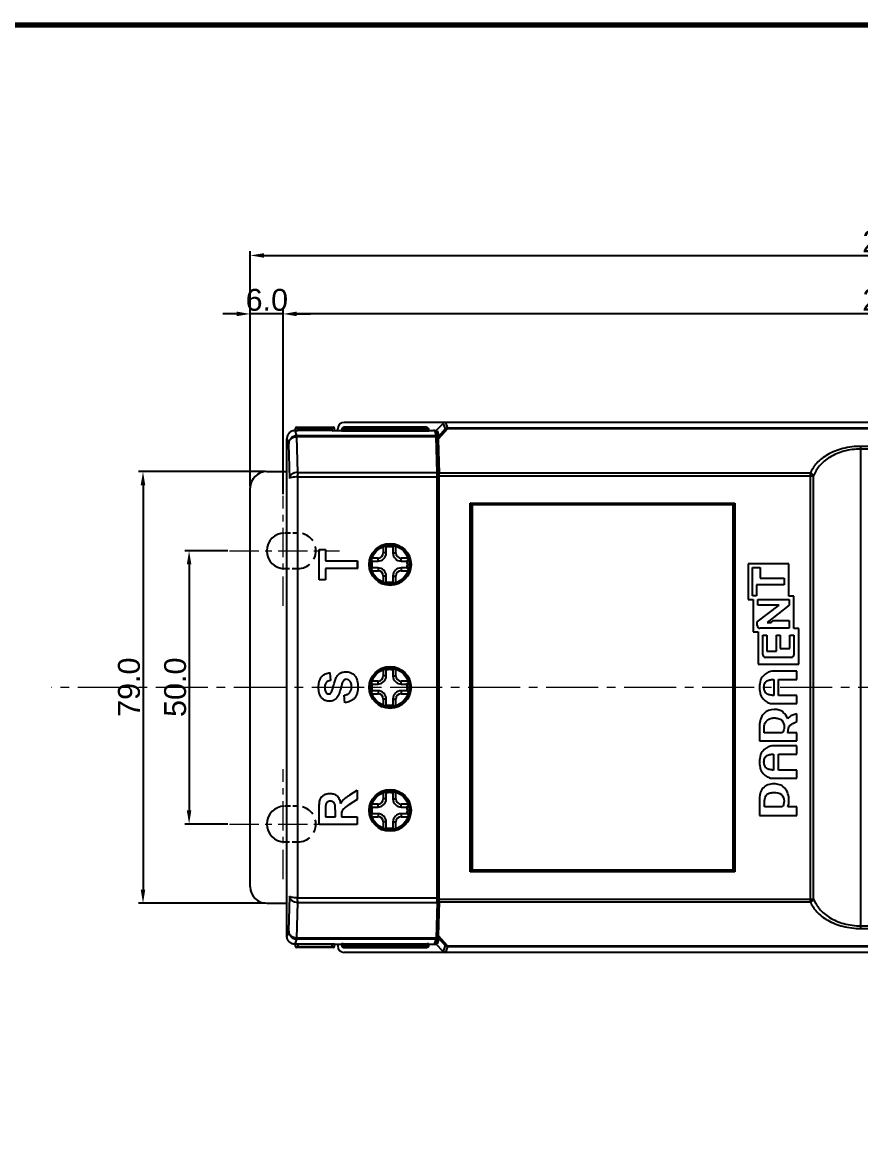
# Model space of a CAD drawing. Header units: millimetres. Extents: x 5329 to 6973, y -914 to -356.
# Drawn here: x 5539.8 to 5693.4, y -562.5 to -359.8 of the extents above; entities that cross this region are included whole.
import ezdxf

# ---------------------------------------------------------------- set-up
doc = ezdxf.new("R2010")
doc.units = ezdxf.units.MM
doc.header["$PDMODE"] = 3
doc.header["$PDSIZE"] = 1
for name, pattern in [('CENTER', [17.8, 10.75, -2.35, 2.35, -2.35]), ('CENTER2', [28.575, 19.05, -3.175, 3.175, -3.175]), ('HIDDEN', [3.525, 2.35, -1.175])]:
    doc.linetypes.add(name, pattern=pattern)
doc.layers.get('0').update_dxf_attribs({"linetype": 'CONTINUOUS'})
doc.layers.get('Defpoints').update_dxf_attribs({"linetype": 'CONTINUOUS'})
doc.layers.add('3', color=112, linetype='CENTER', lineweight=15)
doc.layers.add('Dim', color=1, linetype='CONTINUOUS')
doc.styles.add('OMI-1', font='arial.ttf', dxfattribs={"oblique": 1})
doc.dimstyles.new('1', dxfattribs={"dimtxt": 4, "dimasz": 2.5, "dimexe": 0.8, "dimexo": 0.3, "dimgap": 0.5, "dimtad": 1, "dimtoh": 1, "dimdec": 1, "dimzin": 0, "dimdsep": 46, "dimtxsty": 'OMI-1', "dimcen": 0, "dimclrd": 256, "dimclre": 256, "dimclrt": 256, "dimadec": 0, "dimazin": 0, "dimtfac": 0.8, "dimtdec": 1, "dimtix": 1, "dimtmove": 0, "dimatfit": 3, "dimfxl": 1, "dimtolj": 1, "dimtzin": 0, "dimarcsym": 0})

# ---------------------------------------------------------------- blocks, each defined once
blk = doc.blocks.new('*D6076')
at = {"layer": 'Defpoints', "color": 0}
for p in [(5577.78, -456.55), (5570.39, -506.55), (5577.78, -506.55)]:
    blk.add_point(p, dxfattribs=at)
at = {"layer": 'Dim', "lineweight": -2}
for p, q in [((5577.48, -456.55), (5569.59, -456.55)), ((5570.39, -459.05), (5570.39, -504.05)), ((5577.48, -506.55), (5569.59, -506.55))]:
    blk.add_line(p, q, dxfattribs=at)
at = {"layer": 'Dim'}
for points in [[(5570.8, -459.05), (5569.97, -459.05), (5570.39, -456.55)], [(5569.97, -504.05), (5570.8, -504.05), (5570.39, -506.55)]]:
    blk.add_solid(points, dxfattribs=at)
at = {"layer": 'Dim', "insert": (5567.85, -481.55), "char_height": 4, "attachment_point": 5, "rotation": 90, "style": 'OMI-1'}
blk.add_mtext('\\A1;50.0', dxfattribs=at)
blk = doc.blocks.new('*D6077')
at = {"layer": 'Defpoints', "color": 0}
for p in [(5584.59, -442.05), (5561.95, -521.05), (5584.59, -521.05)]:
    blk.add_point(p, dxfattribs=at)
at = {"layer": 'Dim', "lineweight": -2}
for p, q in [((5584.29, -442.05), (5561.15, -442.05)), ((5561.95, -444.55), (5561.95, -518.55)), ((5584.29, -521.05), (5561.15, -521.05))]:
    blk.add_line(p, q, dxfattribs=at)
at = {"layer": 'Dim'}
for points in [[(5562.36, -444.55), (5561.53, -444.55), (5561.95, -442.05)], [(5561.53, -518.55), (5562.36, -518.55), (5561.95, -521.05)]]:
    blk.add_solid(points, dxfattribs=at)
at = {"layer": 'Dim', "insert": (5559.4, -481.55), "char_height": 4, "attachment_point": 5, "rotation": 90, "style": 'OMI-1'}
blk.add_mtext('\\A1;79.0', dxfattribs=at)
blk = doc.blocks.new('*D6078')
at = {"layer": 'Defpoints', "color": 0}
for p in [(5587.59, -413.21), (5587.59, -446.49), (5813.59, -446.49)]:
    blk.add_point(p, dxfattribs=at)
at = {"layer": 'Dim', "lineweight": -2}
for p, q in [((5587.59, -446.19), (5587.59, -412.41)), ((5811.09, -413.21), (5590.09, -413.21)), ((5813.59, -446.19), (5813.59, -412.41))]:
    blk.add_line(p, q, dxfattribs=at)
at = {"layer": 'Dim'}
for points in [[(5590.09, -412.79), (5590.09, -413.62), (5587.59, -413.21)], [(5811.09, -413.62), (5811.09, -412.79), (5813.59, -413.21)]]:
    blk.add_solid(points, dxfattribs=at)
at = {"layer": 'Dim', "insert": (5700.59, -410.66), "char_height": 4, "attachment_point": 5, "style": 'OMI-1'}
blk.add_mtext('\\A1;226.0', dxfattribs=at)
blk = doc.blocks.new('*D6088')
at = {"layer": 'Defpoints', "color": 0}
for p in [(5819.59, -402.51), (5581.59, -445.05), (5819.59, -445.05)]:
    blk.add_point(p, dxfattribs=at)
at = {"layer": 'Dim', "lineweight": -2}
for p, q in [((5581.59, -444.75), (5581.59, -401.71)), ((5584.09, -402.51), (5817.09, -402.51)), ((5819.59, -444.75), (5819.59, -401.71))]:
    blk.add_line(p, q, dxfattribs=at)
at = {"layer": 'Dim'}
for points in [[(5584.09, -402.1), (5584.09, -402.93), (5581.59, -402.51)], [(5817.09, -402.93), (5817.09, -402.1), (5819.59, -402.51)]]:
    blk.add_solid(points, dxfattribs=at)
at = {"layer": 'Dim', "insert": (5700.59, -399.97), "char_height": 4, "attachment_point": 5, "style": 'OMI-1'}
blk.add_mtext('\\A1;238.0', dxfattribs=at)
blk = doc.blocks.new('*D6093')
at = {"layer": 'Defpoints', "color": 0}
for p in [(5581.59, -413.21), (5581.59, -444.75), (5587.59, -446.49)]:
    blk.add_point(p, dxfattribs=at)
at = {"layer": 'Dim', "lineweight": -2}
for p, q in [((5579.09, -413.21), (5576.59, -413.21)), ((5581.59, -444.45), (5581.59, -412.41)), ((5587.59, -413.21), (5581.59, -413.21)), ((5587.59, -446.19), (5587.59, -412.41)), ((5590.09, -413.21), (5592.59, -413.21))]:
    blk.add_line(p, q, dxfattribs=at)
at = {"layer": 'Dim'}
for points in [[(5579.09, -413.62), (5579.09, -412.79), (5581.59, -413.21)], [(5590.09, -412.79), (5590.09, -413.62), (5587.59, -413.21)]]:
    blk.add_solid(points, dxfattribs=at)
at = {"layer": 'Dim', "insert": (5584.59, -410.66), "char_height": 4, "attachment_point": 5, "style": 'OMI-1'}
blk.add_mtext('\\A1;6.0', dxfattribs=at)

msp = doc.modelspace()

# ---------------------------------------------------------------- linework, layer by layer
at = {"color": 7, "linetype": 'Continuous'}
for p, q in [((5803.39, -433.05), (5598.79, -433.05)), ((5615.59, -434.55), (5616.91, -433.23)), ((5616.91, -433.23), (5617.28, -434.32)), ((5617.34, -433.05), (5617.7, -434.14)), ((5590.11, -435.5), (5589.79, -434.55)), ((5589.79, -434.55), (5589.89, -434.55)), ((5589.89, -434.55), (5589.89, -434.15)), ((5596.99, -434.15), (5589.89, -434.15)), ((5590.09, -433.95), (5596.79, -433.95)), ((5590.27, -442.22), (5590.1, -435.68)), ((5615.62, -435.68), (5590.1, -435.68)), ((5615.61, -435.5), (5590.11, -435.5)), ((5590.29, -433.95), (5590.29, -434.57)), ((5596.59, -434.57), (5590.29, -434.57)), ((5596.59, -434.57), (5596.59, -433.95)), ((5596.99, -434.55), (5596.99, -434.15)), ((5596.99, -434.55), (5598.29, -434.55)), ((5597.59, -434.55), (5597.59, -434.25)), ((5598.29, -434.45), (5598.29, -434.55)), ((5598.31, -434.6), (5598.31, -434.45)), ((5598.61, -434.45), (5598.31, -434.45)), ((5598.61, -434.45), (5598.61, -434.61)), ((5598.61, -434.61), (5613.98, -434.61)), ((5598.79, -433.95), (5598.79, -434.27)), ((5613.79, -433.95), (5598.79, -433.95)), ((5598.79, -433.97), (5613.79, -433.97)), ((5613.79, -434.27), (5598.79, -434.27)), ((5613.79, -434.27), (5613.79, -433.95)), ((5613.98, -434.61), (5613.98, -434.45)), ((5614.28, -434.45), (5613.98, -434.45)), ((5614.28, -434.45), (5614.28, -434.6)), ((5614.29, -434.55), (5614.29, -434.45)), ((5614.29, -434.55), (5615.09, -434.55)), ((5615.21, -434.55), (5615.59, -434.55)), ((5615.29, -434.56), (5615.61, -435.5)), ((5615.73, -434.7), (5615.34, -434.7)), ((5615.76, -434.69), (5615.45, -435)), ((5615.59, -434.55), (5615.73, -434.7)), ((5615.78, -442.22), (5615.62, -435.68)), ((5615.67, -435.03), (5615.67, -436.67)), ((5616, -436.04), (5615.67, -435.03)), ((5615.74, -434.71), (5615.84, -434.61)), ((5616.16, -435.56), (5615.84, -434.61)), ((5617.7, -434.25), (5616.01, -436.14)), ((5617.28, -434.32), (5616.16, -435.56)), ((5617.7, -434.25), (5617.7, -434.14)), ((5739.08, -434.14), (5617.7, -434.14)), ((5738.74, -434.25), (5617.7, -434.25)), ((5588.29, -527.05), (5588.29, -436.05)), ((5588.29, -436.05), (5588.61, -436.99)), ((5588.61, -436.99), (5588.76, -443.3)), ((5615.95, -437.24), (5615.66, -437.24)), ((5615.67, -436.67), (5615.95, -437.24)), ((5616.01, -436.14), (5616.16, -442.34)), ((5693.36, -525.66), (5693.36, -437.44)), ((5726.7, -437.44), (5693.36, -437.44)), ((5615.98, -437.78), (5615.67, -437.78)), ((5615.98, -437.78), (5616.06, -440.9)), ((5726.7, -437.93), (5693.36, -437.93)), ((5615.75, -440.9), (5616.06, -440.9)), ((5615.76, -441.31), (5616.06, -441.31)), ((5616.06, -521.79), (5616.06, -441.31)), ((5584.59, -442.05), (5588.29, -442.05)), ((5590.26, -443.04), (5590.26, -520.06)), ((5590.26, -443.04), (5615.79, -443.04)), ((5590.27, -442.22), (5615.78, -442.22)), ((5615.79, -520.06), (5615.79, -443.04)), ((5684.12, -442.34), (5616.16, -442.34)), ((5616.16, -520.27), (5616.16, -442.83)), ((5616.16, -442.83), (5684.7, -442.83)), ((5684.12, -520.76), (5684.12, -442.34)), ((5684.7, -520.27), (5684.7, -442.83)), ((5581.59, -518.05), (5581.59, -445.05)), ((5621.86, -515.28), (5621.86, -447.82)), ((5622.06, -448.02), (5621.86, -447.82)), ((5621.86, -447.82), (5670.32, -447.82)), ((5621.9, -447.86), (5621.86, -447.82)), ((5621.94, -447.9), (5621.9, -447.86)), ((5670.12, -448.02), (5670.32, -447.82)), ((5670.24, -447.9), (5670.28, -447.86)), ((5670.28, -447.86), (5670.32, -447.82)), ((5670.32, -447.82), (5670.32, -515.28)), ((5622.06, -448.02), (5622.04, -448)), ((5622.06, -515.08), (5622.06, -448.02)), ((5622.06, -448.02), (5670.12, -448.02)), ((5622.06, -448.02), (5622.06, -448.02)), ((5622.09, -448.05), (5622.09, -515.05)), ((5670.09, -448.05), (5622.09, -448.05)), ((5622.19, -448.15), (5622.19, -514.95)), ((5669.99, -448.15), (5622.19, -448.15)), ((5669.99, -514.95), (5669.99, -448.15)), ((5670.09, -515.05), (5670.09, -448.05)), ((5670.12, -448.02), (5670.13, -448)), ((5670.12, -448.02), (5670.12, -515.08)), ((5670.12, -448.02), (5670.12, -448.02)), ((5605.94, -455.78), (5605.94, -456.93)), ((5606.47, -456.93), (5606.47, -455.86)), ((5607.71, -455.86), (5607.71, -456.93)), ((5608.24, -456.93), (5608.24, -455.72)), ((5594.19, -461.85), (5594.19, -456.29)), ((5594.2, -456.3), (5594.19, -456.29)), ((5594.19, -456.29), (5595.38, -456.29)), ((5594.2, -461.84), (5594.2, -456.3)), ((5594.2, -456.3), (5595.37, -456.3)), ((5595.37, -456.3), (5595.38, -456.29)), ((5595.37, -456.3), (5595.37, -458.37)), ((5595.38, -456.29), (5595.38, -458.36)), ((5604.97, -457.9), (5603.89, -457.9)), ((5604.97, -458.43), (5604.97, -457.9)), ((5606.47, -456.93), (5605.94, -456.93)), ((5607.71, -456.93), (5608.24, -456.93)), ((5609.21, -458.43), (5609.21, -457.9)), ((5610.49, -457.9), (5609.21, -457.9)), ((5595.37, -458.37), (5595.38, -458.36)), ((5595.37, -458.37), (5601.18, -458.37)), ((5595.37, -459.76), (5595.37, -461.84)), ((5595.37, -459.76), (5595.38, -459.77)), ((5601.18, -459.76), (5595.37, -459.76)), ((5595.38, -458.36), (5601.19, -458.36)), ((5595.38, -459.77), (5595.38, -461.85)), ((5601.19, -459.77), (5595.38, -459.77)), ((5601.18, -458.37), (5601.19, -458.36)), ((5601.18, -458.37), (5601.18, -459.76)), ((5601.18, -459.76), (5601.19, -459.77)), ((5601.19, -458.36), (5601.19, -459.77)), ((5603.9, -458.43), (5604.97, -458.43)), ((5604.97, -459.67), (5603.9, -459.67)), ((5604.97, -459.67), (5604.97, -460.2)), ((5609.21, -458.43), (5610.28, -458.43)), ((5609.21, -459.67), (5609.21, -460.2)), ((5610.28, -459.67), (5609.21, -459.67)), ((5672.72, -458.91), (5672.72, -465.44)), ((5680.16, -458.91), (5672.72, -458.91)), ((5673.53, -464.77), (5673.53, -459.58)), ((5673.53, -459.58), (5674.94, -459.58)), ((5674.94, -459.58), (5674.94, -461.57)), ((5680.16, -464.83), (5680.16, -458.91)), ((5594.2, -461.84), (5594.19, -461.85)), ((5595.38, -461.85), (5594.19, -461.85)), ((5595.37, -461.84), (5594.2, -461.84)), ((5595.37, -461.84), (5595.38, -461.85)), ((5603.89, -460.2), (5604.97, -460.2)), ((5605.94, -461.17), (5605.94, -462.32)), ((5606.47, -461.17), (5605.94, -461.17)), ((5606.47, -462.24), (5606.47, -461.17)), ((5607.71, -461.17), (5607.71, -462.24)), ((5607.71, -461.17), (5608.24, -461.17)), ((5608.24, -462.38), (5608.24, -461.17)), ((5609.21, -460.2), (5610.49, -460.2)), ((5674.94, -461.57), (5679.34, -461.58)), ((5679.34, -461.58), (5679.34, -462.78)), ((5674.27, -462.79), (5674.26, -464.77)), ((5679.34, -462.78), (5674.27, -462.79)), ((5672.72, -465.44), (5673.63, -465.44)), ((5674.26, -464.77), (5673.53, -464.77)), ((5673.63, -465.44), (5673.63, -471.36)), ((5674.48, -466.51), (5674.48, -465.48)), ((5674.48, -465.48), (5680.22, -465.48)), ((5681.07, -464.83), (5680.16, -464.83)), ((5680.22, -465.48), (5680.23, -466.52)), ((5681.07, -470.75), (5681.07, -464.83)), ((5674.39, -469.53), (5678.4, -466.5)), ((5678.4, -466.5), (5674.48, -466.51)), ((5680.23, -466.52), (5676.19, -469.67)), ((5674.39, -470.23), (5674.39, -469.53)), ((5676.19, -469.67), (5676.93, -469.67)), ((5676.93, -469.67), (5677.39, -469.3)), ((5677.39, -469.3), (5680.22, -469.29)), ((5680.22, -469.29), (5680.22, -470.71)), ((5673.63, -471.36), (5674.54, -471.36)), ((5674.54, -471.36), (5674.54, -477.28)), ((5680.22, -470.71), (5674.88, -470.71)), ((5675.42, -475.57), (5675.42, -471.98)), ((5675.42, -471.98), (5676.13, -471.98)), ((5676.13, -471.98), (5676.13, -474.9)), ((5677.91, -474.9), (5677.91, -471.98)), ((5677.91, -471.98), (5678.62, -471.98)), ((5678.62, -471.98), (5678.62, -474.42)), ((5680.38, -474.42), (5680.38, -471.98)), ((5680.38, -471.98), (5681.1, -471.98)), ((5681.98, -470.75), (5681.07, -470.75)), ((5681.1, -471.98), (5681.1, -475.56)), ((5681.98, -477.28), (5681.98, -470.75)), ((5680.62, -476.05), (5675.9, -476.06)), ((5676.13, -474.9), (5677.91, -474.9)), ((5678.62, -474.42), (5680.38, -474.42)), ((5605.94, -478.29), (5605.94, -479.43)), ((5608.24, -479.43), (5608.24, -478.22)), ((5674.54, -477.28), (5681.98, -477.28)), ((5594.66, -479.57), (5594.65, -479.56)), ((5596.18, -478.87), (5596.19, -478.86)), ((5596.18, -478.87), (5596.25, -480.26)), ((5596.25, -480.26), (5596.25, -480.27)), ((5597.34, -479.72), (5597.33, -479.71)), ((5598.04, -478.95), (5598.04, -478.94)), ((5598.73, -480.21), (5598.74, -480.22)), ((5599.15, -478.67), (5599.15, -478.66)), ((5599.16, -480.06), (5599.16, -480.07)), ((5600.27, -479), (5600.28, -478.99)), ((5601.05, -479.94), (5601.06, -479.94)), ((5606.47, -479.43), (5605.94, -479.43)), ((5606.47, -479.43), (5606.47, -478.36)), ((5607.71, -478.36), (5607.71, -479.43)), ((5607.71, -479.43), (5608.24, -479.43)), ((5681.67, -478.59), (5677.29, -478.59)), ((5677.41, -480.09), (5677.41, -483.01)), ((5678.28, -483.01), (5678.28, -480.09)), ((5678.28, -480.09), (5681.67, -480.09)), ((5681.67, -480.09), (5681.67, -478.59)), ((5594.08, -481.54), (5594.07, -481.54)), ((5595.23, -481.56), (5595.24, -481.56)), ((5595.47, -480.66), (5595.48, -480.66)), ((5596.83, -481.24), (5596.82, -481.24)), ((5598.12, -481.86), (5598.13, -481.86)), ((5598.42, -480.72), (5598.43, -480.73)), ((5599.84, -480.41), (5599.84, -480.42)), ((5600.13, -481.45), (5600.12, -481.45)), ((5601.31, -481.46), (5601.32, -481.46)), ((5604.97, -480.4), (5603.89, -480.4)), ((5603.9, -480.93), (5604.97, -480.93)), ((5604.97, -482.17), (5603.9, -482.17)), ((5604.97, -480.93), (5604.97, -480.4)), ((5604.97, -482.17), (5604.97, -482.7)), ((5609.21, -480.93), (5609.21, -480.4)), ((5610.5, -480.4), (5609.21, -480.4)), ((5609.21, -480.93), (5610.28, -480.93)), ((5609.21, -482.17), (5609.21, -482.7)), ((5610.28, -482.17), (5609.21, -482.17)), ((5594.32, -482.92), (5594.32, -482.92)), ((5595.03, -483.79), (5595.03, -483.8)), ((5595.49, -482.53), (5595.49, -482.52)), ((5595.93, -482.75), (5595.93, -482.75)), ((5596.02, -484.09), (5596.02, -484.1)), ((5596.36, -482.54), (5596.36, -482.54)), ((5597.43, -483.45), (5597.44, -483.45)), ((5598.79, -482.98), (5598.78, -482.97)), ((5598.92, -484.34), (5598.79, -482.98)), ((5598.92, -484.34), (5598.91, -484.35)), ((5599.81, -482.48), (5599.8, -482.47)), ((5600.7, -483.5), (5600.71, -483.5)), ((5603.89, -482.7), (5604.97, -482.7)), ((5605.94, -483.67), (5605.94, -484.81)), ((5606.47, -483.67), (5605.94, -483.67)), ((5606.47, -484.74), (5606.47, -483.67)), ((5607.71, -483.67), (5607.71, -484.74)), ((5607.71, -483.67), (5608.24, -483.67)), ((5608.24, -484.88), (5608.24, -483.67)), ((5609.21, -482.7), (5610.5, -482.7)), ((5681.67, -483.01), (5678.28, -483.01)), ((5681.67, -484.51), (5681.67, -483.01)), ((5677.29, -484.51), (5681.67, -484.51)), ((5681.67, -487.81), (5681.67, -486.36)), ((5674.81, -488.58), (5674.81, -491.34)), ((5675.69, -489.83), (5675.69, -488.63)), ((5678.96, -489.83), (5675.69, -489.83)), ((5681.67, -489.83), (5679.96, -489.83)), ((5681.67, -491.34), (5681.67, -489.83)), ((5674.81, -491.34), (5681.67, -491.34)), ((5681.67, -492.25), (5677.29, -492.25)), ((5681.67, -493.75), (5681.67, -492.25)), ((5677.38, -493.75), (5677.38, -496.67)), ((5678.28, -496.67), (5678.28, -493.75)), ((5678.28, -493.75), (5681.67, -493.75)), ((5677.29, -498.17), (5681.67, -498.17)), ((5681.67, -496.67), (5678.28, -496.67)), ((5681.67, -498.17), (5681.67, -496.67)), ((5599.83, -501.22), (5601.18, -500.37)), ((5601.18, -500.37), (5601.18, -502.04)), ((5601.18, -502.04), (5599.66, -503.06)), ((5601.18, -502.04), (5601.19, -502.05)), ((5605.94, -500.78), (5605.94, -501.93)), ((5606.47, -501.93), (5605.94, -501.93)), ((5606.47, -501.93), (5606.47, -500.86)), ((5607.71, -500.86), (5607.71, -501.93)), ((5607.71, -501.93), (5608.24, -501.93)), ((5608.24, -501.93), (5608.24, -500.72)), ((5674.81, -502.24), (5674.81, -505)), ((5675.74, -503.39), (5675.74, -502.29)), ((5594.2, -506.64), (5594.2, -503.67)), ((5595.37, -504.13), (5595.37, -505.25)), ((5597.16, -505.25), (5597.16, -504.19)), ((5598.34, -504.24), (5598.35, -504.24)), ((5598.64, -503.81), (5598.64, -503.81)), ((5599.66, -503.06), (5599.67, -503.07)), ((5604.97, -502.9), (5603.89, -502.9)), ((5603.9, -503.43), (5604.97, -503.43)), ((5604.97, -503.43), (5604.97, -502.9)), ((5609.21, -503.43), (5609.21, -502.9)), ((5610.49, -502.9), (5609.21, -502.9)), ((5609.21, -503.43), (5610.28, -503.43)), ((5678.98, -503.39), (5675.74, -503.39)), ((5681.67, -503.39), (5680.02, -503.39)), ((5681.67, -505), (5681.67, -503.39)), ((5601.18, -506.64), (5594.2, -506.64)), ((5595.37, -505.25), (5597.16, -505.25)), ((5598.26, -504.95), (5598.26, -505.25)), ((5598.27, -504.95), (5598.26, -504.95)), ((5598.26, -505.25), (5601.18, -505.25)), ((5601.18, -505.25), (5601.18, -506.64)), ((5603.89, -505.2), (5604.97, -505.2)), ((5604.97, -504.67), (5603.9, -504.67)), ((5604.97, -504.67), (5604.97, -505.2)), ((5605.94, -506.17), (5605.94, -507.32)), ((5606.47, -506.17), (5605.94, -506.17)), ((5606.47, -507.24), (5606.47, -506.17)), ((5607.71, -506.17), (5607.71, -507.24)), ((5607.71, -506.17), (5608.24, -506.17)), ((5608.24, -507.38), (5608.24, -506.17)), ((5609.21, -504.67), (5609.21, -505.2)), ((5610.28, -504.67), (5609.21, -504.67)), ((5609.21, -505.2), (5610.49, -505.2)), ((5674.81, -505), (5681.67, -505)), ((5622.06, -515.08), (5621.86, -515.28)), ((5621.9, -515.24), (5621.86, -515.28)), ((5670.32, -515.28), (5621.86, -515.28)), ((5621.94, -515.2), (5621.9, -515.24)), ((5622.06, -515.08), (5622.04, -515.09)), ((5670.12, -515.08), (5622.06, -515.08)), ((5622.06, -515.08), (5622.06, -515.08)), ((5622.09, -515.05), (5670.09, -515.05)), ((5622.19, -514.95), (5669.99, -514.95)), ((5670.12, -515.08), (5670.32, -515.28)), ((5670.12, -515.08), (5670.12, -515.08)), ((5670.12, -515.08), (5670.13, -515.09)), ((5670.24, -515.2), (5670.28, -515.24)), ((5670.28, -515.24), (5670.32, -515.28)), ((5588.76, -519.8), (5588.61, -526.1)), ((5590.26, -520.06), (5615.79, -520.06)), ((5616.16, -520.76), (5616.01, -526.96)), ((5616.16, -520.27), (5684.7, -520.27)), ((5616.16, -520.76), (5684.12, -520.76)), ((5584.59, -521.05), (5588.29, -521.05)), ((5590.1, -527.42), (5590.27, -520.88)), ((5590.27, -520.88), (5615.78, -520.88)), ((5615.78, -520.88), (5615.62, -527.42)), ((5616.06, -522.2), (5615.75, -522.2)), ((5616.06, -521.79), (5615.76, -521.79)), ((5616.06, -522.2), (5615.98, -525.32)), ((5588.61, -526.1), (5588.29, -527.05)), ((5615.95, -525.86), (5615.66, -525.86)), ((5615.98, -525.32), (5615.67, -525.32)), ((5615.95, -525.86), (5615.67, -526.43)), ((5615.67, -526.43), (5615.67, -528.07)), ((5693.36, -525.17), (5702.62, -525.17)), ((5693.36, -525.66), (5702.62, -525.66)), ((5589.79, -528.55), (5590.11, -527.6)), ((5589.79, -528.55), (5589.89, -528.55)), ((5589.89, -528.95), (5589.89, -528.55)), ((5589.89, -528.95), (5596.99, -528.95)), ((5615.62, -527.42), (5590.1, -527.42)), ((5615.61, -527.6), (5590.11, -527.6)), ((5590.29, -528.53), (5590.29, -529.15)), ((5596.59, -528.53), (5590.29, -528.53)), ((5596.59, -529.15), (5596.59, -528.53)), ((5596.99, -528.95), (5596.99, -528.55)), ((5596.99, -528.55), (5598.29, -528.55)), ((5597.59, -528.55), (5597.59, -528.85)), ((5598.29, -528.55), (5598.29, -528.65)), ((5598.31, -528.65), (5598.31, -528.5)), ((5598.31, -528.65), (5598.61, -528.65)), ((5598.61, -528.49), (5598.61, -528.65)), ((5598.61, -528.49), (5613.98, -528.49)), ((5598.79, -528.83), (5598.79, -529.15)), ((5598.79, -528.83), (5613.79, -528.83)), ((5613.79, -529.15), (5613.79, -528.83)), ((5613.98, -528.65), (5613.98, -528.49)), ((5613.98, -528.65), (5614.28, -528.65)), ((5614.28, -528.5), (5614.28, -528.65)), ((5614.29, -528.65), (5614.29, -528.55)), ((5614.29, -528.55), (5615.09, -528.55)), ((5615.21, -528.55), (5615.59, -528.55)), ((5615.29, -528.54), (5615.61, -527.6)), ((5615.34, -528.4), (5615.73, -528.4)), ((5615.75, -528.41), (5615.45, -528.1)), ((5615.59, -528.55), (5615.73, -528.4)), ((5616.91, -529.87), (5615.59, -528.55)), ((5615.67, -528.07), (5616, -527.05)), ((5615.84, -528.49), (5615.74, -528.39)), ((5615.84, -528.49), (5616.16, -527.54)), ((5616.01, -526.96), (5617.7, -528.85)), ((5616.16, -527.54), (5617.28, -528.78)), ((5617.28, -528.78), (5616.91, -529.87)), ((5617.7, -528.96), (5617.34, -530.05)), ((5617.7, -528.96), (5617.7, -528.85)), ((5617.7, -528.85), (5703.06, -528.85)), ((5617.7, -528.96), (5703.06, -528.96)), ((5596.79, -529.15), (5590.09, -529.15)), ((5613.79, -529.13), (5598.79, -529.13)), ((5598.79, -529.15), (5613.79, -529.15)), ((5803.39, -530.05), (5598.79, -530.05))]:
    msp.add_line(p, q, dxfattribs=at)
at = {"color": 7, "linetype": 'HIDDEN', "ltscale": 0.4}
for p, q in [((5590.34, -453.3), (5587.84, -453.3)), ((5587.84, -459.8), (5590.34, -459.8)), ((5590.34, -503.3), (5587.84, -503.3)), ((5587.84, -509.8), (5590.34, -509.8))]:
    msp.add_line(p, q, dxfattribs=at)
at = {"const_width": 1}
msp.add_lwpolyline([(6132.88, -360.33), (5332.88, -360.33), (5332.88, -910.33), (6132.88, -910.33)], close=True, dxfattribs=at)
at = {"color": 7, "linetype": 'Continuous'}
for centre, radius in [((5607.19, -459.05), 3.83), ((5607.19, -459.05), 3.53), ((5607.19, -459.05), 3.5), ((5607.19, -481.55), 3.83), ((5607.19, -481.55), 3.53), ((5607.19, -481.55), 3.5), ((5607.19, -504.05), 3.83), ((5607.19, -504.05), 3.53), ((5607.19, -504.05), 3.5)]:
    msp.add_circle(centre, radius, dxfattribs=at)
for centre, radius, start, end in [((5590.09, -434.15), 0.2, 90, 180), ((5596.79, -434.15), 0.2, 0, 90), ((5598.79, -434.45), 0.5, 90, 180), ((5598.79, -434.45), 0.484, 90, 180), ((5598.79, -434.45), 0.184, 90, 180), ((5613.79, -434.45), 0.5, 0, 90), ((5613.79, -434.45), 0.484, 0, 90), ((5613.79, -434.45), 0.184, 0, 90), ((5584.59, -445.05), 3, 90, 180), ((5587.84, -456.55), 3.25, 89.9966, 269.9966), ((5607.09, -459.05), 3.25, 78.9786, 101.0214), ((5604.97, -456.93), 1.5, 270, 0), ((5604.97, -456.93), 0.971, 270, 0), ((5609.21, -456.93), 1.5, 180, 270), ((5609.21, -456.93), 0.971, 180, 270), ((5607.09, -459.05), 3.25, 168.9786, 191.0214), ((5604.97, -461.17), 1.5, 0, 90), ((5609.21, -461.17), 1.5, 90, 180), ((5607.09, -459.05), 3.25, 348.9786, 11.0214), ((5604.97, -461.17), 0.971, 0, 90), ((5609.21, -461.17), 0.971, 90, 180), ((5607.09, -459.05), 3.25, 258.9786, 281.0214), ((5674.88, -470.23), 0.486, 180.2374, 270), ((5675.9, -475.57), 0.486, 179.9532, 270.0946), ((5680.62, -475.56), 0.486, 270.0946, 0.0249), ((5607.09, -481.55), 3.25, 78.9786, 101.0214), ((5604.97, -479.43), 1.5, 270, 0), ((5604.97, -479.43), 0.971, 270, 0), ((5609.21, -479.43), 1.5, 180, 270), ((5609.21, -479.43), 0.971, 180, 270), ((5607.09, -481.55), 3.25, 168.9786, 191.0214), ((5604.97, -483.67), 1.5, 0, 90), ((5609.21, -483.67), 1.5, 90, 180), ((5607.09, -481.55), 3.25, 348.9786, 11.0214), ((5604.97, -483.67), 0.971, 0, 90), ((5609.21, -483.67), 0.971, 90, 180), ((5607.09, -481.55), 3.25, 258.9786, 281.0214), ((5604.97, -501.93), 1.5, 270, 0), ((5604.97, -501.93), 0.971, 270, 0), ((5607.09, -504.05), 3.25, 78.9786, 101.0214), ((5609.21, -501.93), 1.5, 180, 270), ((5609.21, -501.93), 0.971, 180, 270), ((5587.84, -506.55), 3.25, 90.0034, 270.0034), ((5607.09, -504.05), 3.25, 168.9786, 191.0214), ((5607.09, -504.05), 3.25, 348.9786, 11.0214), ((5604.97, -506.17), 1.5, 0, 90), ((5604.97, -506.17), 0.971, 0, 90), ((5609.21, -506.17), 1.5, 90, 180), ((5609.21, -506.17), 0.971, 90, 180), ((5607.09, -504.05), 3.25, 258.9786, 281.0214), ((5584.59, -518.05), 3, 180, 270), ((5590.09, -528.95), 0.2, 180, 270), ((5596.79, -528.95), 0.2, 270, 0), ((5598.79, -528.65), 0.5, 180, 270), ((5598.79, -528.65), 0.484, 180, 270), ((5598.79, -528.65), 0.184, 180, 270), ((5613.79, -528.65), 0.5, 270, 0), ((5613.79, -528.65), 0.484, 270, 0), ((5613.79, -528.65), 0.184, 270, 0)]:
    msp.add_arc(centre, radius, start, end, dxfattribs=at)
at = {"color": 7, "linetype": 'HIDDEN'}
for centre, start, end in [((5590.34, -456.55), 269.9966, 89.9966), ((5590.34, -506.55), 270.0034, 90.0034)]:
    msp.add_arc(centre, 3.25, start, end, dxfattribs=at)
at = {"color": 7, "linetype": 'Continuous'}
for centre, major_axis, ratio, start_param, end_param in [((5598.79, -434.25), (0, 1.2), 0.999411, 0, 1.570796), ((5617.34, -433.65), (-0.19, 0.57), 0.998478, -0.32105, 0.463891), ((5590.29, -434.55), (0.4, 0), 0.052408, -3.141593, -1.570796), ((5596.59, -434.55), (0.4, 0), 0.052408, -1.570796, 0), ((5598.61, -434.6), (0.3, 0), 0.052408, -3.124139, -1.570796), ((5613.98, -434.6), (0.3, 0), 0.052408, -1.570796, -0.017453), ((5615.09, -434.56), (0.2, 0), 0.052408, 0.017453, 1.570796), ((5615.43, -435), (0.3, 0.3), 0.034899, -1.535868, 0.000021), ((5615.61, -436.5), (0, 1), 0.017455, -0.610865, -0.05236), ((5615.95, -440.24), (0, 3), 0.017455, -0.610865, -0.034907), ((5616, -436.64), (-0.012, 0.884), 0.017061, -0.972734, -0.838482), ((5616.05, -441.31), (0, 0.5), 0.017455, -1.570796, -0.610865), ((5615.77, -443.04), (0, 1), 0.017455, -1.570796, -0.610865), ((5616.15, -442.83), (0, 0.6), 0.017455, -1.570796, -0.610865), ((5615.77, -520.06), (0, 1), 0.017455, -2.530727, -1.570796), ((5616.15, -520.27), (0, 0.6), 0.017455, -2.530727, -1.570796), ((5616.05, -521.79), (0, 0.5), 0.017455, -2.530727, -1.570796), ((5615.95, -522.86), (0, 3), 0.017455, -3.106686, -2.530727), ((5590.29, -528.55), (0.4, 0), 0.052408, 1.570796, 3.141593), ((5596.59, -528.55), (0.4, 0), 0.052408, 0, 1.570796), ((5598.79, -528.85), (0, -1.2), 0.999411, -1.570796, 0), ((5598.61, -528.5), (0.3, 0), 0.052408, 1.570796, 3.124139), ((5613.98, -528.5), (0.3, 0), 0.052408, 0.017453, 1.570796), ((5615.09, -528.54), (0.2, 0), 0.052408, -1.570796, -0.017453), ((5615.43, -528.1), (0.3, -0.3), 0.034899, -0.000021, 1.535868), ((5615.61, -526.6), (0, 1), 0.017455, -3.089233, -2.530727), ((5616, -526.46), (0.012, 0.884), 0.017061, -2.303111, -2.168859), ((5617.34, -529.45), (0.19, 0.57), 0.998478, -3.605484, -2.820542)]:
    msp.add_ellipse(centre, major_axis=major_axis, ratio=ratio, start_param=start_param, end_param=end_param, dxfattribs=at)
for points, knots in [([(5589.79, -434.55), (5589.6, -434.55), (5589.2, -434.63), (5588.7, -434.96), (5588.37, -435.46), (5588.29, -435.85), (5588.29, -436.05)], [0, 0, 0, 0, 0.250016, 0.499935, 0.749909, 1, 1, 1, 1]), ([(5590.11, -435.5), (5589.91, -435.5), (5589.52, -435.58), (5589.02, -435.91), (5588.69, -436.41), (5588.61, -436.8), (5588.61, -436.99)], [0, 0, 0, 0, 0.251161, 0.501734, 0.751293, 1, 1, 1, 1]), ([(5588.61, -436.99), (5588.61, -436.82), (5588.69, -436.47), (5589.03, -436.04), (5589.53, -435.75), (5589.91, -435.69), (5590.1, -435.68)], [0, 0, 0, 0, 0.23338, 0.477244, 0.73428, 1, 1, 1, 1]), ([(5590.11, -435.5), (5590.11, -435.52), (5590.11, -435.58), (5590.1, -435.64), (5590.1, -435.68)], [0, 0, 0, 0, 0.296061, 1, 1, 1, 1]), ([(5615.67, -435.03), (5615.67, -434.97), (5615.69, -434.86), (5615.72, -434.74), (5615.76, -434.69)], [0, 0, 0, 0, 0.498868, 1, 1, 1, 1]), ([(5616.16, -435.56), (5616.14, -435.59), (5616.04, -435.74), (5616, -435.91), (5616, -436.04)], [0, 0, 0, 0, 0.228365, 1, 1, 1, 1]), ([(5617.28, -434.32), (5617.33, -434.27), (5617.47, -434.21), (5617.63, -434.23), (5617.7, -434.25)], [0, 0, 0, 0, 0.465464, 1, 1, 1, 1]), ([(5693.36, -437.44), (5692.26, -437.44), (5690.14, -437.69), (5687.36, -438.77), (5685.29, -440.33), (5684.39, -441.67), (5684.12, -442.34)], [0, 0, 0, 0, 0.301535, 0.572688, 0.803232, 1, 1, 1, 1]), ([(5693.36, -437.93), (5692.32, -437.93), (5690.31, -438.19), (5687.7, -439.28), (5685.76, -440.86), (5684.95, -442.18), (5684.7, -442.83)], [0, 0, 0, 0, 0.299145, 0.568422, 0.799431, 1, 1, 1, 1]), ([(5590.27, -442.22), (5590.07, -442.22), (5589.7, -442.28), (5589.21, -442.51), (5588.86, -442.86), (5588.77, -443.16), (5588.76, -443.3)], [0, 0, 0, 0, 0.288059, 0.555352, 0.790619, 1, 1, 1, 1]), ([(5590.26, -443.04), (5590.07, -443.04), (5589.72, -443.05), (5589.26, -443.1), (5588.95, -443.17), (5588.8, -443.24), (5588.77, -443.28), (5588.76, -443.3)], [0, 0, 0, 0, 0.368271, 0.681687, 0.897422, 0.961462, 1, 1, 1, 1]), ([(5590.27, -442.22), (5590.27, -442.28), (5590.26, -442.55), (5590.26, -442.82), (5590.26, -443.04)], [0, 0, 0, 0, 0.19504, 1, 1, 1, 1]), ([(5684.7, -442.83), (5684.68, -442.71), (5684.52, -442.47), (5684.26, -442.36), (5684.12, -442.34)], [0, 0, 0, 0, 0.477071, 1, 1, 1, 1]), ([(5606.47, -455.86), (5606.45, -455.84), (5606.38, -455.79), (5606.3, -455.73), (5606.25, -455.68)], [0, 0, 0, 0, 0.251903, 1, 1, 1, 1]), ([(5607.71, -455.86), (5607.73, -455.84), (5607.82, -455.77), (5607.91, -455.7), (5607.98, -455.64)], [0, 0, 0, 0, 0.252326, 1, 1, 1, 1]), ([(5603.9, -458.43), (5603.89, -458.42), (5603.85, -458.37), (5603.81, -458.32), (5603.78, -458.28)], [0, 0, 0, 0, 0.251307, 1, 1, 1, 1]), ([(5603.9, -459.67), (5603.89, -459.68), (5603.85, -459.73), (5603.81, -459.78), (5603.78, -459.82)], [0, 0, 0, 0, 0.251297, 1, 1, 1, 1]), ([(5610.28, -458.43), (5610.3, -458.4), (5610.39, -458.29), (5610.48, -458.17), (5610.55, -458.09)], [0, 0, 0, 0, 0.252873, 1, 1, 1, 1]), ([(5610.28, -459.67), (5610.3, -459.7), (5610.39, -459.81), (5610.48, -459.93), (5610.55, -460.01)], [0, 0, 0, 0, 0.25287, 1, 1, 1, 1]), ([(5606.47, -462.24), (5606.45, -462.25), (5606.38, -462.31), (5606.3, -462.37), (5606.25, -462.42)], [0, 0, 0, 0, 0.251903, 1, 1, 1, 1]), ([(5607.71, -462.24), (5607.73, -462.26), (5607.82, -462.33), (5607.91, -462.4), (5607.98, -462.46)], [0, 0, 0, 0, 0.252325, 1, 1, 1, 1]), ([(5606.47, -478.36), (5606.45, -478.34), (5606.38, -478.29), (5606.3, -478.23), (5606.25, -478.18)], [0, 0, 0, 0, 0.251899, 1, 1, 1, 1]), ([(5607.71, -478.36), (5607.73, -478.34), (5607.82, -478.27), (5607.92, -478.19), (5607.98, -478.14)], [0, 0, 0, 0, 0.252343, 1, 1, 1, 1]), ([(5594.08, -481.54), (5594.08, -481.37), (5594.1, -481.02), (5594.18, -480.5), (5594.35, -480), (5594.54, -479.7), (5594.66, -479.57)], [0, 0, 0, 0, 0.250205, 0.50034, 0.750309, 1, 1, 1, 1]), ([(5594.66, -479.57), (5594.75, -479.46), (5594.96, -479.26), (5595.46, -478.97), (5595.9, -478.88), (5596.18, -478.87)], [0, 0, 0, 0, 0.250545, 0.501089, 1, 1, 1, 1]), ([(5596.25, -480.26), (5596.1, -480.29), (5595.81, -480.37), (5595.56, -480.54), (5595.47, -480.66)], [0, 0, 0, 0, 0.501236, 1, 1, 1, 1]), ([(5596.83, -481.24), (5596.89, -480.98), (5597.03, -480.46), (5597.21, -479.95), (5597.34, -479.72)], [0, 0, 0, 0, 0.500128, 1, 1, 1, 1]), ([(5597.34, -479.72), (5597.42, -479.56), (5597.62, -479.27), (5597.89, -479.04), (5598.04, -478.95)], [0, 0, 0, 0, 0.500082, 1, 1, 1, 1]), ([(5598.04, -478.95), (5598.21, -478.85), (5598.57, -478.7), (5598.96, -478.67), (5599.15, -478.67)], [0, 0, 0, 0, 0.499588, 1, 1, 1, 1]), ([(5598.73, -480.21), (5598.65, -480.28), (5598.54, -480.44), (5598.46, -480.63), (5598.42, -480.72)], [0, 0, 0, 0, 0.499355, 1, 1, 1, 1]), ([(5599.16, -480.06), (5599.08, -480.06), (5598.93, -480.09), (5598.79, -480.16), (5598.73, -480.21)], [0, 0, 0, 0, 0.500178, 1, 1, 1, 1]), ([(5599.15, -478.67), (5599.35, -478.67), (5599.75, -478.72), (5600.11, -478.89), (5600.27, -479)], [0, 0, 0, 0, 0.499882, 1, 1, 1, 1]), ([(5599.84, -480.41), (5599.76, -480.31), (5599.56, -480.13), (5599.29, -480.06), (5599.16, -480.06)], [0, 0, 0, 0, 0.500964, 1, 1, 1, 1]), ([(5600.27, -479), (5600.45, -479.11), (5600.76, -479.39), (5600.97, -479.75), (5601.05, -479.94)], [0, 0, 0, 0, 0.499818, 1, 1, 1, 1]), ([(5601.05, -479.94), (5601.1, -480.06), (5601.26, -480.55), (5601.31, -481.07), (5601.31, -481.46)], [0, 0, 0, 0, 0.250437, 1, 1, 1, 1]), ([(5677.29, -478.59), (5677, -478.59), (5676.38, -478.71), (5675.56, -479.27), (5674.88, -480.24), (5674.81, -481.11), (5674.81, -481.57)], [0, 0, 0, 0, 0.203752, 0.42072, 0.676809, 1, 1, 1, 1]), ([(5677.41, -483.01), (5677.4, -483.01), (5677.16, -483.01), (5676.71, -482.96), (5676.08, -482.75), (5675.72, -482.21), (5675.59, -481.58), (5675.69, -480.95), (5676.03, -480.38), (5676.68, -480.16), (5677.15, -480.08), (5677.4, -480.09), (5677.41, -480.09)], [0, 0, 0, 0, 0.005412, 0.137632, 0.263122, 0.367241, 0.496164, 0.621107, 0.725471, 0.856375, 0.994744, 1, 1, 1, 1]), ([(5594.32, -482.92), (5594.28, -482.81), (5594.13, -482.37), (5594.08, -481.89), (5594.08, -481.54)], [0, 0, 0, 0, 0.250482, 1, 1, 1, 1]), ([(5595.47, -480.66), (5595.43, -480.72), (5595.27, -481), (5595.23, -481.32), (5595.23, -481.56)], [0, 0, 0, 0, 0.251102, 1, 1, 1, 1]), ([(5595.23, -481.56), (5595.23, -481.81), (5595.27, -482.16), (5595.44, -482.46), (5595.49, -482.53)], [0, 0, 0, 0, 0.748955, 1, 1, 1, 1]), ([(5596.36, -482.54), (5596.44, -482.45), (5596.54, -482.24), (5596.65, -481.91), (5596.75, -481.58), (5596.8, -481.35), (5596.83, -481.24)], [0, 0, 0, 0, 0.250009, 0.499884, 0.749979, 1, 1, 1, 1]), ([(5598.12, -481.86), (5598.05, -482.14), (5597.93, -482.56), (5597.69, -483.09), (5597.53, -483.34), (5597.43, -483.45)], [0, 0, 0, 0, 0.49972, 0.749978, 1, 1, 1, 1]), ([(5598.42, -480.72), (5598.39, -480.82), (5598.34, -481), (5598.24, -481.38), (5598.17, -481.67), (5598.12, -481.86)], [0, 0, 0, 0, 0.249982, 0.499987, 1, 1, 1, 1]), ([(5599.81, -482.48), (5599.92, -482.34), (5600.09, -482), (5600.13, -481.63), (5600.13, -481.45)], [0, 0, 0, 0, 0.499092, 1, 1, 1, 1]), ([(5600.13, -481.45), (5600.13, -481.18), (5600.09, -480.8), (5599.9, -480.48), (5599.84, -480.41)], [0, 0, 0, 0, 0.749041, 1, 1, 1, 1]), ([(5601.31, -481.46), (5601.31, -481.64), (5601.29, -482), (5601.2, -482.54), (5601.02, -483.05), (5600.82, -483.36), (5600.7, -483.5)], [0, 0, 0, 0, 0.250193, 0.500308, 0.750262, 1, 1, 1, 1]), ([(5603.9, -480.93), (5603.89, -480.92), (5603.85, -480.87), (5603.81, -480.82), (5603.78, -480.78)], [0, 0, 0, 0, 0.251327, 1, 1, 1, 1]), ([(5603.9, -482.17), (5603.89, -482.18), (5603.85, -482.23), (5603.81, -482.28), (5603.78, -482.32)], [0, 0, 0, 0, 0.251327, 1, 1, 1, 1]), ([(5610.28, -480.93), (5610.3, -480.9), (5610.39, -480.79), (5610.48, -480.67), (5610.55, -480.59)], [0, 0, 0, 0, 0.252873, 1, 1, 1, 1]), ([(5610.28, -482.17), (5610.3, -482.2), (5610.39, -482.31), (5610.48, -482.43), (5610.55, -482.51)], [0, 0, 0, 0, 0.252873, 1, 1, 1, 1]), ([(5674.81, -481.57), (5674.81, -482.03), (5674.88, -482.88), (5675.57, -483.83), (5676.38, -484.39), (5677, -484.51), (5677.29, -484.51)], [0, 0, 0, 0, 0.321075, 0.575157, 0.794226, 1, 1, 1, 1]), ([(5595.03, -483.79), (5594.87, -483.69), (5594.59, -483.43), (5594.4, -483.09), (5594.32, -482.92)], [0, 0, 0, 0, 0.499735, 1, 1, 1, 1]), ([(5596.02, -484.09), (5595.85, -484.09), (5595.5, -484.04), (5595.18, -483.88), (5595.03, -483.79)], [0, 0, 0, 0, 0.499897, 1, 1, 1, 1]), ([(5595.49, -482.53), (5595.54, -482.6), (5595.67, -482.72), (5595.84, -482.75), (5595.93, -482.75)], [0, 0, 0, 0, 0.500103, 1, 1, 1, 1]), ([(5595.93, -482.75), (5596.01, -482.75), (5596.18, -482.72), (5596.31, -482.61), (5596.36, -482.54)], [0, 0, 0, 0, 0.499653, 1, 1, 1, 1]), ([(5597.43, -483.45), (5597.25, -483.64), (5596.83, -483.98), (5596.29, -484.09), (5596.02, -484.09)], [0, 0, 0, 0, 0.500198, 1, 1, 1, 1]), ([(5598.79, -482.98), (5598.98, -482.95), (5599.35, -482.85), (5599.68, -482.63), (5599.81, -482.48)], [0, 0, 0, 0, 0.501019, 1, 1, 1, 1]), ([(5600.7, -483.5), (5600.59, -483.62), (5600.34, -483.85), (5599.75, -484.18), (5599.25, -484.3), (5598.92, -484.34)], [0, 0, 0, 0, 0.250314, 0.500667, 1, 1, 1, 1]), ([(5606.47, -484.74), (5606.45, -484.75), (5606.38, -484.81), (5606.3, -484.87), (5606.25, -484.91)], [0, 0, 0, 0, 0.251899, 1, 1, 1, 1]), ([(5607.71, -484.74), (5607.73, -484.76), (5607.82, -484.83), (5607.92, -484.9), (5607.98, -484.96)], [0, 0, 0, 0, 0.252343, 1, 1, 1, 1]), ([(5679.98, -487.27), (5679.79, -486.84), (5679.37, -486.15), (5678.4, -485.63), (5677.12, -485.47), (5675.24, -486.17), (5674.81, -487.8), (5674.81, -488.58)], [0, 0, 0, 0, 0.185947, 0.301159, 0.420412, 0.690591, 1, 1, 1, 1]), ([(5681.67, -486.36), (5681.53, -486.4), (5681.15, -486.51), (5680.51, -486.72), (5680.15, -487.08), (5679.98, -487.27)], [0, 0, 0, 0, 0.234098, 0.607658, 1, 1, 1, 1]), ([(5675.69, -488.63), (5675.69, -488.23), (5676.07, -487.63), (5676.8, -487.2), (5677.52, -487.1), (5678.23, -487.18), (5678.72, -487.37), (5678.88, -487.55)], [0, 0, 0, 0, 0.29679, 0.462673, 0.630097, 0.821919, 1, 1, 1, 1]), ([(5678.88, -487.55), (5679.18, -487.87), (5679.4, -488.53), (5679.25, -489.32), (5679.1, -489.69), (5678.96, -489.83)], [0, 0, 0, 0, 0.537186, 0.751987, 1, 1, 1, 1]), ([(5680.16, -488.76), (5680.25, -488.62), (5680.5, -488.42), (5680.91, -488.13), (5681.31, -487.95), (5681.57, -487.85), (5681.67, -487.81)], [0, 0, 0, 0, 0.269847, 0.530763, 0.8247, 1, 1, 1, 1]), ([(5677.29, -492.25), (5677, -492.25), (5676.38, -492.37), (5675.56, -492.93), (5674.88, -493.9), (5674.81, -494.77), (5674.81, -495.23)], [0, 0, 0, 0, 0.203752, 0.42072, 0.676809, 1, 1, 1, 1]), ([(5677.38, -496.67), (5677.15, -496.67), (5676.71, -496.62), (5676.08, -496.41), (5675.72, -495.87), (5675.59, -495.24), (5675.69, -494.61), (5676.03, -494.04), (5676.68, -493.82), (5677.14, -493.75), (5677.38, -493.75)], [0, 0, 0, 0, 0.133645, 0.260489, 0.36573, 0.496043, 0.622334, 0.727823, 0.860139, 1, 1, 1, 1]), ([(5674.81, -495.23), (5674.81, -495.69), (5674.88, -496.54), (5675.57, -497.49), (5676.38, -498.05), (5677, -498.17), (5677.29, -498.17)], [0, 0, 0, 0, 0.321075, 0.575157, 0.794226, 1, 1, 1, 1]), ([(5680.02, -503.39), (5680.05, -503.28), (5680.18, -502.93), (5680.23, -502.11), (5680.11, -500.99), (5679.5, -499.87), (5678.48, -499.31), (5677.42, -499.11), (5676.33, -499.31), (5675.36, -499.92), (5675.01, -500.61), (5674.92, -500.97)], [0, 0, 0, 0, 0.03843, 0.122794, 0.266939, 0.406237, 0.523516, 0.634092, 0.75797, 0.878502, 1, 1, 1, 1]), ([(5594.2, -503.67), (5594.2, -503.4), (5594.21, -502.99), (5594.28, -502.45), (5594.34, -502.18), (5594.39, -502.05)], [0, 0, 0, 0, 0.499813, 0.750004, 1, 1, 1, 1]), ([(5594.39, -502.05), (5594.45, -501.88), (5594.63, -501.57), (5594.91, -501.33), (5595.06, -501.24)], [0, 0, 0, 0, 0.499821, 1, 1, 1, 1]), ([(5595.06, -501.24), (5595.22, -501.14), (5595.58, -500.98), (5595.96, -500.93), (5596.15, -500.93)], [0, 0, 0, 0, 0.499866, 1, 1, 1, 1]), ([(5595.67, -502.57), (5595.59, -502.63), (5595.47, -502.8), (5595.41, -503), (5595.39, -503.1)], [0, 0, 0, 0, 0.499493, 1, 1, 1, 1]), ([(5596.24, -502.37), (5596.14, -502.37), (5595.93, -502.4), (5595.75, -502.5), (5595.67, -502.57)], [0, 0, 0, 0, 0.500657, 1, 1, 1, 1]), ([(5596.15, -500.93), (5596.39, -500.93), (5596.86, -501), (5597.28, -501.24), (5597.45, -501.4)], [0, 0, 0, 0, 0.500505, 1, 1, 1, 1]), ([(5596.78, -502.52), (5596.7, -502.46), (5596.52, -502.39), (5596.34, -502.37), (5596.24, -502.37)], [0, 0, 0, 0, 0.499497, 1, 1, 1, 1]), ([(5597.07, -502.92), (5597.05, -502.84), (5596.97, -502.68), (5596.85, -502.56), (5596.78, -502.52)], [0, 0, 0, 0, 0.500247, 1, 1, 1, 1]), ([(5597.45, -501.4), (5597.55, -501.48), (5597.72, -501.68), (5597.97, -502.15), (5598.06, -502.54), (5598.1, -502.8)], [0, 0, 0, 0, 0.250218, 0.500517, 1, 1, 1, 1]), ([(5598.7, -502.03), (5598.78, -501.95), (5598.96, -501.8), (5599.34, -501.53), (5599.63, -501.34), (5599.83, -501.22)], [0, 0, 0, 0, 0.249989, 0.500078, 1, 1, 1, 1]), ([(5606.47, -500.86), (5606.45, -500.84), (5606.38, -500.79), (5606.3, -500.73), (5606.25, -500.68)], [0, 0, 0, 0, 0.251903, 1, 1, 1, 1]), ([(5607.71, -500.86), (5607.73, -500.84), (5607.82, -500.77), (5607.91, -500.7), (5607.98, -500.64)], [0, 0, 0, 0, 0.252326, 1, 1, 1, 1]), ([(5675.74, -502.29), (5675.74, -501.88), (5675.94, -501.16), (5676.78, -500.82), (5677.67, -500.76), (5678.47, -500.82), (5678.82, -501.14)], [0, 0, 0, 0, 0.309718, 0.471211, 0.644696, 1, 1, 1, 1]), ([(5679.3, -502.36), (5679.3, -502.56), (5679.27, -502.93), (5679.1, -503.27), (5678.98, -503.39)], [0, 0, 0, 0, 0.535119, 1, 1, 1, 1]), ([(5595.39, -503.1), (5595.39, -503.14), (5595.38, -503.23), (5595.37, -503.4), (5595.37, -503.7), (5595.37, -503.96), (5595.37, -504.13)], [0, 0, 0, 0, 0.125, 0.249989, 0.499995, 1, 1, 1, 1]), ([(5597.16, -504.19), (5597.16, -504.08), (5597.16, -503.87), (5597.15, -503.55), (5597.14, -503.29), (5597.11, -503.07), (5597.09, -502.97), (5597.07, -502.92)], [0, 0, 0, 0, 0.250029, 0.500055, 0.750061, 0.875061, 1, 1, 1, 1]), ([(5598.34, -504.24), (5598.3, -504.35), (5598.27, -504.59), (5598.26, -504.83), (5598.26, -504.95)], [0, 0, 0, 0, 0.499748, 1, 1, 1, 1]), ([(5599.66, -503.06), (5599.49, -503.18), (5599.22, -503.36), (5598.88, -503.61), (5598.71, -503.73), (5598.64, -503.81)], [0, 0, 0, 0, 0.500032, 0.750047, 1, 1, 1, 1]), ([(5603.9, -503.43), (5603.89, -503.42), (5603.85, -503.37), (5603.81, -503.32), (5603.78, -503.28)], [0, 0, 0, 0, 0.251307, 1, 1, 1, 1]), ([(5610.28, -503.43), (5610.3, -503.4), (5610.39, -503.29), (5610.48, -503.17), (5610.55, -503.09)], [0, 0, 0, 0, 0.252873, 1, 1, 1, 1]), ([(5603.9, -504.67), (5603.89, -504.68), (5603.85, -504.73), (5603.81, -504.78), (5603.78, -504.82)], [0, 0, 0, 0, 0.251297, 1, 1, 1, 1]), ([(5610.28, -504.67), (5610.3, -504.7), (5610.39, -504.81), (5610.48, -504.93), (5610.55, -505.01)], [0, 0, 0, 0, 0.25287, 1, 1, 1, 1]), ([(5606.47, -507.24), (5606.45, -507.25), (5606.38, -507.31), (5606.3, -507.37), (5606.25, -507.42)], [0, 0, 0, 0, 0.251903, 1, 1, 1, 1]), ([(5607.71, -507.24), (5607.73, -507.26), (5607.82, -507.33), (5607.91, -507.4), (5607.98, -507.46)], [0, 0, 0, 0, 0.252325, 1, 1, 1, 1]), ([(5590.26, -520.06), (5590.07, -520.06), (5589.72, -520.04), (5589.26, -520), (5588.95, -519.93), (5588.8, -519.86), (5588.77, -519.82), (5588.76, -519.8)], [0, 0, 0, 0, 0.368261, 0.681687, 0.897419, 0.96145, 1, 1, 1, 1]), ([(5588.76, -519.8), (5588.77, -519.94), (5588.86, -520.24), (5589.21, -520.59), (5589.7, -520.82), (5590.07, -520.88), (5590.27, -520.88)], [0, 0, 0, 0, 0.209381, 0.444648, 0.711941, 1, 1, 1, 1]), ([(5590.27, -520.88), (5590.27, -520.82), (5590.26, -520.55), (5590.26, -520.28), (5590.26, -520.06)], [0, 0, 0, 0, 0.19504, 1, 1, 1, 1]), ([(5684.12, -520.76), (5684.26, -520.74), (5684.52, -520.63), (5684.68, -520.39), (5684.7, -520.27)], [0, 0, 0, 0, 0.522913, 1, 1, 1, 1]), ([(5684.12, -520.76), (5684.39, -521.43), (5685.29, -522.77), (5687.36, -524.33), (5690.14, -525.41), (5692.26, -525.66), (5693.36, -525.66)], [0, 0, 0, 0, 0.196749, 0.427271, 0.698394, 1, 1, 1, 1]), ([(5684.7, -520.27), (5684.95, -520.92), (5685.76, -522.24), (5687.7, -523.82), (5690.31, -524.91), (5692.32, -525.17), (5693.36, -525.17)], [0, 0, 0, 0, 0.200551, 0.431539, 0.700783, 1, 1, 1, 1]), ([(5588.61, -526.1), (5588.61, -526.3), (5588.69, -526.69), (5589.02, -527.19), (5589.52, -527.52), (5589.91, -527.6), (5590.11, -527.6)], [0, 0, 0, 0, 0.248705, 0.498265, 0.748839, 1, 1, 1, 1]), ([(5590.1, -527.42), (5589.91, -527.41), (5589.53, -527.35), (5589.03, -527.06), (5588.69, -526.63), (5588.61, -526.27), (5588.61, -526.1)], [0, 0, 0, 0, 0.26572, 0.522756, 0.76662, 1, 1, 1, 1]), ([(5589.79, -528.55), (5589.6, -528.55), (5589.2, -528.47), (5588.7, -528.14), (5588.37, -527.64), (5588.29, -527.24), (5588.29, -527.05)], [0, 0, 0, 0, 0.250013, 0.49993, 0.749905, 1, 1, 1, 1]), ([(5590.11, -527.6), (5590.11, -527.58), (5590.11, -527.52), (5590.1, -527.46), (5590.1, -527.42)], [0, 0, 0, 0, 0.296061, 1, 1, 1, 1]), ([(5615.75, -528.41), (5615.74, -528.38), (5615.72, -528.32), (5615.68, -528.21), (5615.67, -528.13), (5615.67, -528.07)], [0, 0, 0, 0, 0.249643, 0.501609, 1, 1, 1, 1]), ([(5616.16, -527.54), (5616.14, -527.51), (5616.04, -527.36), (5616, -527.19), (5616, -527.05)], [0, 0, 0, 0, 0.228365, 1, 1, 1, 1]), ([(5617.7, -528.85), (5617.63, -528.87), (5617.47, -528.89), (5617.33, -528.83), (5617.28, -528.78)], [0, 0, 0, 0, 0.534536, 1, 1, 1, 1])]:
    msp.add_open_spline(points, degree=3, knots=knots, dxfattribs=at)
for points in [[(5617.7, -434.14), (5617.55, -434.14), (5617.39, -434.21), (5617.28, -434.32)], [(5679.96, -489.83), (5680.01, -489.67), (5680.05, -489.51), (5680.08, -489.35)], [(5680.08, -489.35), (5680.11, -489.15), (5680.13, -488.96), (5680.16, -488.76)], [(5598.1, -502.8), (5598.26, -502.52), (5598.46, -502.25), (5598.7, -502.03)], [(5674.92, -500.97), (5674.81, -501.39), (5674.81, -501.82), (5674.81, -502.24)], [(5678.82, -501.14), (5679.15, -501.43), (5679.3, -501.92), (5679.3, -502.36)], [(5598.64, -503.81), (5598.51, -503.93), (5598.4, -504.07), (5598.34, -504.24)], [(5617.7, -528.96), (5617.55, -528.96), (5617.39, -528.89), (5617.28, -528.78)]]:
    msp.add_open_spline(points, degree=3, dxfattribs=at)
at = {"layer": '3', "linetype": 'CENTER', "ltscale": 0.5}
for p, q in [((5587.59, -466.61), (5587.59, -446.49)), ((5577.78, -456.55), (5597.9, -456.55)), ((5587.59, -516.61), (5587.59, -496.49)), ((5577.78, -506.55), (5597.9, -506.55))]:
    msp.add_line(p, q, dxfattribs=at)
at = {"layer": '3', "linetype": 'CENTER2', "ltscale": 0.5}
msp.add_line((5845.3, -481.55), (5545.17, -481.55), dxfattribs=at)

# ---------------------------------------------------------------- dimensions: what is measured, and where the dimension line sits
at = {"layer": 'Dim'}
for base, p1, p2, picture, middle in [((5819.59, -402.51), (5581.59, -445.05), (5819.59, -445.05), '*D6088', (5700.59, -399.97)), ((5581.59, -413.21), (5587.59, -446.49), (5581.59, -444.75), '*D6093', (5584.59, -410.66)), ((5587.59, -413.21), (5813.59, -446.49), (5587.59, -446.49), '*D6078', (5700.59, -410.66))]:
    dim = msp.add_linear_dim(base=base, p1=p1, p2=p2, dimstyle='1', dxfattribs=at)
    dim.commit()
    dim.dimension.update_dxf_attribs({"geometry": picture, "text_midpoint": middle})
for base, p1, p2, picture, middle in [((5561.95, -521.05), (5584.59, -442.05), (5584.59, -521.05), '*D6077', (5559.4, -481.55)), ((5570.39, -506.55), (5577.78, -456.55), (5577.78, -506.55), '*D6076', (5567.85, -481.55))]:
    dim = msp.add_linear_dim(base=base, p1=p1, p2=p2, angle=90, dimstyle='1', dxfattribs=at)
    dim.commit()
    dim.dimension.update_dxf_attribs({"geometry": picture, "text_midpoint": middle})

doc.saveas('drawing.dxf')
